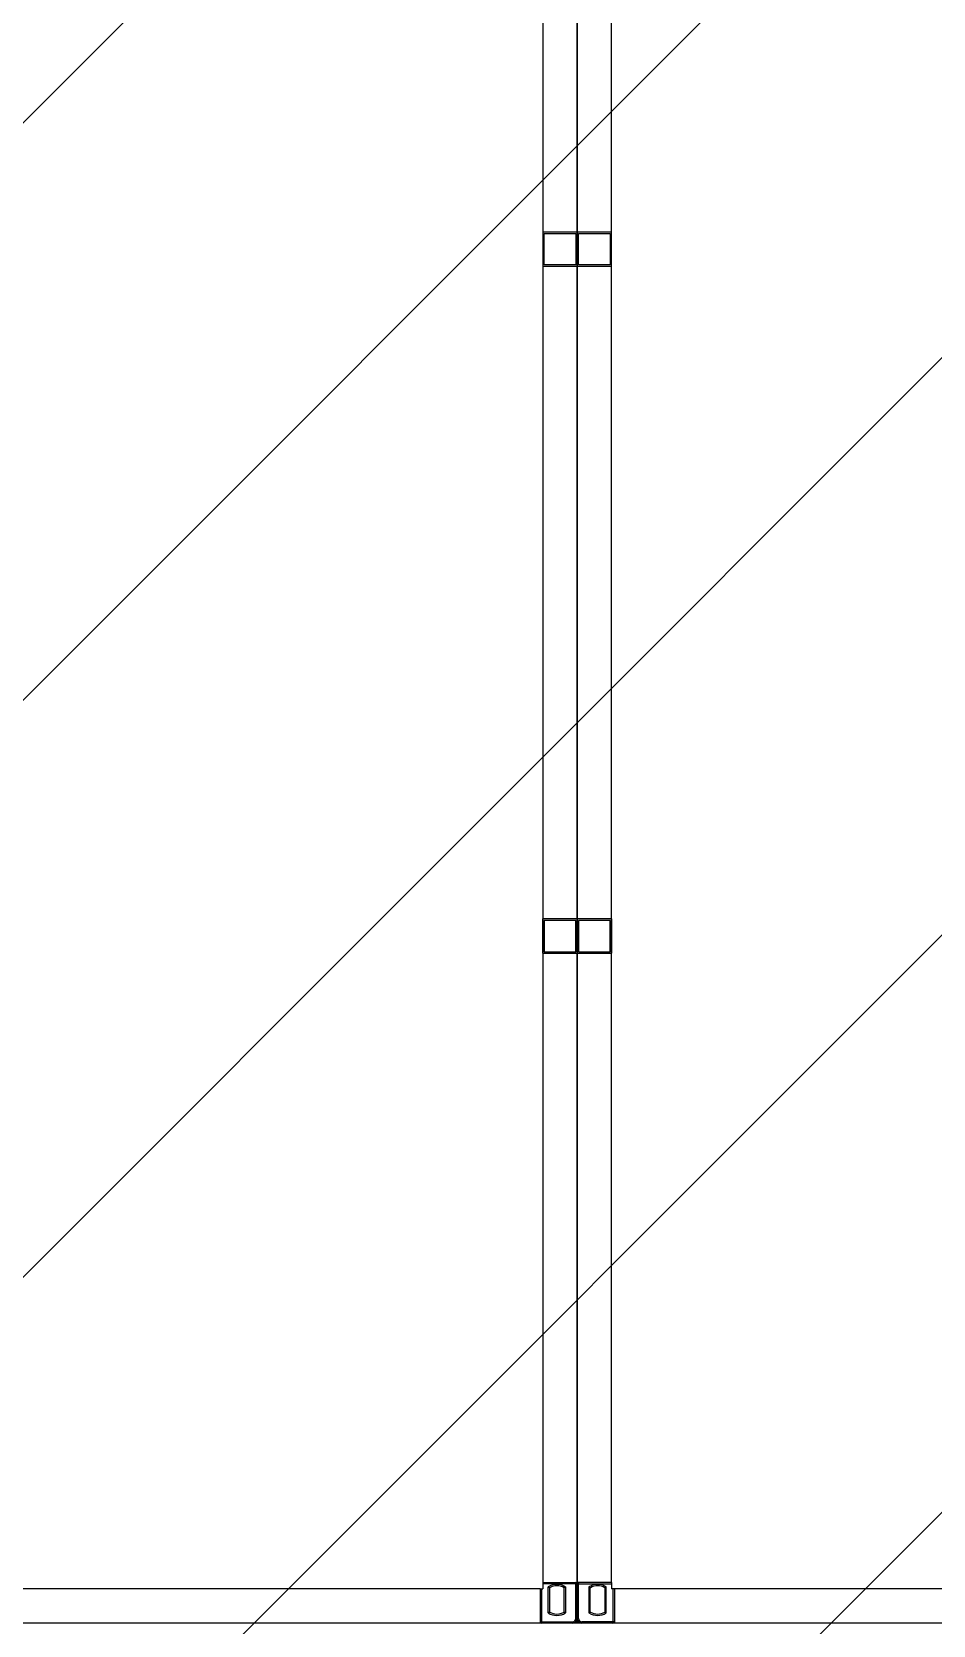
# Model space of a CAD drawing. Header units: millimetres. Extents: x 4133871 to 4440428, y -545651 to -495191.
# Drawn here: x 4278094.8 to 4278331, y -501623.6 to -501206.1 of the extents above; entities that cross this region are included whole.
import ezdxf

# ---------------------------------------------------------------- set-up
doc = ezdxf.new("R2010")
doc.units = ezdxf.units.MM
doc.header["$LTSCALE"] = 60
doc.layers.add('3', color=3, linetype='Continuous')

# ---------------------------------------------------------------- blocks, each defined once
blk = doc.blocks.new('KEY PLAN_NEW')
at = {"color": 253}
for p, q in [((-926.86, -1495.5), (-926.86, -1788.38)), ((-920.86, -1788.38), (-920.86, -1495.5)), ((-926.86, -1670.44), (-926.86, -1673.44)), ((-926.86, -1670.44), (-923.86, -1670.44)), ((-926.74, -1673.32), (-926.74, -1670.56)), ((-926.74, -1670.56), (-923.98, -1670.56)), ((-923.98, -1670.56), (-923.98, -1673.32)), ((-923.98, -1670.56), (-923.98, -1673.32)), ((-923.86, -1673.44), (-923.86, -1670.44)), ((-923.86, -1670.44), (-923.86, -1673.44)), ((-923.86, -1670.44), (-920.86, -1670.44)), ((-923.74, -1673.32), (-923.74, -1670.56)), ((-923.74, -1670.56), (-920.98, -1670.56)), ((-920.98, -1670.56), (-920.98, -1673.32)), ((-920.98, -1670.56), (-920.98, -1673.32)), ((-920.86, -1673.44), (-920.86, -1670.44)), ((-923.86, -1673.44), (-926.86, -1673.44)), ((-923.98, -1673.32), (-926.74, -1673.32)), ((-920.86, -1673.44), (-923.86, -1673.44)), ((-920.98, -1673.32), (-923.74, -1673.32)), ((-926.86, -1733.44), (-926.86, -1730.44)), ((-923.86, -1730.44), (-926.86, -1730.44)), ((-923.98, -1730.56), (-926.74, -1730.56)), ((-926.74, -1730.56), (-926.74, -1733.32)), ((-923.98, -1733.32), (-923.98, -1730.56)), ((-923.98, -1733.32), (-923.98, -1730.56)), ((-923.86, -1730.44), (-923.86, -1733.44)), ((-923.86, -1733.44), (-923.86, -1730.44)), ((-920.86, -1730.44), (-923.86, -1730.44)), ((-920.98, -1730.56), (-923.74, -1730.56)), ((-923.74, -1730.56), (-923.74, -1733.32)), ((-920.98, -1733.32), (-920.98, -1730.56)), ((-920.98, -1733.32), (-920.98, -1730.56)), ((-920.86, -1730.44), (-920.86, -1733.44)), ((-926.86, -1733.44), (-923.86, -1733.44)), ((-926.74, -1733.32), (-923.98, -1733.32)), ((-923.86, -1733.44), (-920.86, -1733.44)), ((-923.74, -1733.32), (-920.98, -1733.32)), ((-927.1, -1788.94), (-980.62, -1788.94)), ((-927.1, -1788.94), (-926.86, -1788.94)), ((-926.86, -1788.38), (-926.86, -1788.94)), ((-920.86, -1788.38), (-920.86, -1788.94)), ((-920.62, -1788.94), (-920.86, -1788.94)), ((-867.1, -1788.94), (-920.62, -1788.94))]:
    blk.add_line(p, q, dxfattribs=at)
at = {"color": 253, "linetype": 'Continuous'}
for p, q in [((-927.1, -1788.94), (-927.1, -1791.94)), ((-926.98, -1788.94), (-926.98, -1791.82)), ((-926.86, -1788.38), (-923.86, -1788.38)), ((-923.98, -1788.5), (-926.86, -1788.5)), ((-926.4, -1791.04), (-926.4, -1788.78)), ((-926.28, -1788.85), (-926.28, -1790.98)), ((-925.01, -1790.98), (-925.01, -1788.85)), ((-924.89, -1788.78), (-924.89, -1791.04)), ((-923.98, -1788.38), (-923.98, -1788.5)), ((-923.98, -1788.5), (-923.86, -1788.5)), ((-923.98, -1791.53), (-923.98, -1788.5)), ((-920.86, -1788.38), (-923.86, -1788.38)), ((-923.74, -1788.5), (-923.86, -1788.5)), ((-923.74, -1788.38), (-923.74, -1788.5)), ((-923.74, -1788.5), (-920.86, -1788.5)), ((-923.74, -1791.53), (-923.74, -1788.5)), ((-922.84, -1788.78), (-922.84, -1791.04)), ((-922.72, -1790.98), (-922.72, -1788.85)), ((-921.45, -1788.85), (-921.45, -1790.98)), ((-921.33, -1791.04), (-921.33, -1788.78)), ((-920.74, -1788.94), (-920.74, -1791.82)), ((-920.62, -1788.94), (-920.62, -1791.94)), ((-927.1, -1791.82), (-926.98, -1791.82)), ((-926.98, -1791.94), (-926.98, -1791.82)), ((-926.98, -1791.82), (-924.27, -1791.82)), ((-924.27, -1791.82), (-924.27, -1791.94)), ((-923.98, -1791.53), (-923.86, -1791.53)), ((-923.98, -1791.82), (-923.98, -1791.82)), ((-923.98, -1791.82), (-923.98, -1791.82)), ((-923.74, -1791.53), (-923.86, -1791.53)), ((-923.74, -1791.82), (-923.74, -1791.82)), ((-923.74, -1791.82), (-923.74, -1791.82)), ((-923.45, -1791.82), (-923.45, -1791.94)), ((-920.74, -1791.82), (-923.45, -1791.82)), ((-920.74, -1791.94), (-920.74, -1791.82)), ((-920.62, -1791.82), (-920.74, -1791.82))]:
    blk.add_line(p, q, dxfattribs=at)
at = {"color": 253}
for points in [[(-983.86, -1491.94), (-923.86, -1491.94), (-923.86, -1791.94), (-983.86, -1791.94)], [(-923.86, -1491.94), (-863.86, -1491.94), (-863.86, -1791.94), (-923.86, -1791.94)]]:
    blk.add_lwpolyline(points, close=True, dxfattribs=at)
at = {"color": 253, "linetype": 'Continuous'}
for centre, radius, start, end in [((-925.64, -1789.91), 1.36, 56.2792, 123.7208), ((-925.64, -1789.91), 1.24, 59.1964, 120.8036), ((-923.98, -1788.5), 0.12, 0, 90), ((-923.74, -1788.5), 0.12, 90, 180), ((-922.08, -1789.91), 1.36, 56.2792, 123.7208), ((-922.08, -1789.91), 1.24, 59.1964, 120.8036), ((-926.98, -1791.82), 0.12, 180, 270), ((-925.64, -1789.91), 1.36, 236.2792, 303.7208), ((-925.64, -1789.91), 1.24, 239.1964, 300.8036), ((-924.27, -1791.53), 0.41, 270, 0), ((-924.27, -1791.53), 0.29, 270, 0), ((-923.45, -1791.53), 0.41, 180, 270), ((-923.45, -1791.53), 0.29, 180, 270), ((-922.08, -1789.91), 1.36, 236.2792, 303.7208), ((-922.08, -1789.91), 1.24, 239.1964, 300.8036), ((-920.74, -1791.82), 0.12, 270, 0)]:
    blk.add_arc(centre, radius, start, end, dxfattribs=at)
for points, knots in [([(-926.28, -1788.85), (-926.28, -1788.85, 46), (-926.28, -1788.85, 46), (-926.28, -1788.85, 46), (-926.28, -1788.85, 46), (-926.28, -1788.85, 46), (-926.28, -1788.85, 46), (-926.28, -1788.85, 46), (-926.28, -1788.85, 46), (-926.28, -1788.85, 46), (-926.28, -1788.84, 46), (-926.29, -1788.84, 46), (-926.29, -1788.84, 46), (-926.29, -1788.84, 46), (-926.29, -1788.84, 46), (-926.29, -1788.84, 46), (-926.3, -1788.84, 46), (-926.3, -1788.84, 46), (-926.3, -1788.84, 46), (-926.3, -1788.84, 46), (-926.3, -1788.83, 46), (-926.3, -1788.83, 46), (-926.31, -1788.83, 46), (-926.31, -1788.83, 46), (-926.32, -1788.83, 46), (-926.32, -1788.83, 46), (-926.32, -1788.82, 46), (-926.32, -1788.82, 46), (-926.32, -1788.82, 46), (-926.32, -1788.82, 46), (-926.33, -1788.82, 46), (-926.33, -1788.82, 46), (-926.34, -1788.82, 46), (-926.34, -1788.81, 46), (-926.35, -1788.81, 46), (-926.35, -1788.81, 46), (-926.35, -1788.81, 46), (-926.35, -1788.81, 46), (-926.36, -1788.8, 46), (-926.36, -1788.8, 46), (-926.36, -1788.8, 46), (-926.36, -1788.8, 46), (-926.37, -1788.8, 46), (-926.37, -1788.8, 46), (-926.38, -1788.79, 46), (-926.38, -1788.79, 46), (-926.39, -1788.79, 46), (-926.39, -1788.79, 46), (-926.39, -1788.78, 46), (-926.39, -1788.78, 46), (-926.39, -1788.78, 46), (-926.4, -1788.78, 46), (-926.4, -1788.78, 46), (-926.4, -1788.78, 46)], [0, 0, 0, 0, 0.06206, 0.12459, 0.12459, 0.155854, 0.155854, 0.171487, 0.171487, 0.187119, 0.187119, 0.249648, 0.249648, 0.312178, 0.312178, 0.343442, 0.343442, 0.359075, 0.359075, 0.374707, 0.374707, 0.437236, 0.437236, 0.499766, 0.499766, 0.53103, 0.53103, 0.546663, 0.546663, 0.562295, 0.562295, 0.624824, 0.624824, 0.687353, 0.687353, 0.749883, 0.749883, 0.765515, 0.765515, 0.781147, 0.781147, 0.812412, 0.812412, 0.874941, 0.874941, 0.937471, 0.937471, 0.968735, 0.968735, 0.984368, 0.992184, 0.992184, 1, 1, 1, 1]), ([(-924.89, -1788.78), (-924.89, -1788.78, 46), (-924.89, -1788.78, 46), (-924.89, -1788.78, 46), (-924.89, -1788.78, 46), (-924.89, -1788.78, 46), (-924.89, -1788.79, 46), (-924.9, -1788.79, 46), (-924.9, -1788.79, 46), (-924.91, -1788.79, 46), (-924.91, -1788.8, 46), (-924.92, -1788.8, 46), (-924.92, -1788.8, 46), (-924.92, -1788.8, 46), (-924.93, -1788.8, 46), (-924.93, -1788.8, 46), (-924.93, -1788.81, 46), (-924.93, -1788.81, 46), (-924.93, -1788.81, 46), (-924.94, -1788.81, 46), (-924.94, -1788.81, 46), (-924.95, -1788.82, 46), (-924.95, -1788.82, 46), (-924.96, -1788.82, 46), (-924.96, -1788.82, 46), (-924.96, -1788.82, 46), (-924.96, -1788.82, 46), (-924.96, -1788.82, 46), (-924.97, -1788.83, 46), (-924.97, -1788.83, 46), (-924.97, -1788.83, 46), (-924.97, -1788.83, 46), (-924.98, -1788.83, 46), (-924.98, -1788.83, 46), (-924.99, -1788.84, 46), (-924.99, -1788.84, 46), (-924.99, -1788.84, 46), (-924.99, -1788.84, 46), (-924.99, -1788.84, 46), (-924.99, -1788.84, 46), (-924.99, -1788.84, 46), (-924.99, -1788.84, 46), (-925, -1788.84, 46), (-925, -1788.84, 46), (-925, -1788.85, 46), (-925, -1788.85, 46), (-925, -1788.85, 46), (-925, -1788.85, 46), (-925, -1788.85, 46), (-925, -1788.85, 46), (-925.01, -1788.85, 46), (-925.01, -1788.85, 46), (-925.01, -1788.85, 46), (-925.01, -1788.85, 46)], [0, 0, 0, 0, 0.00782, 0.00782, 0.015639, 0.031279, 0.031279, 0.062557, 0.062557, 0.125114, 0.125114, 0.187671, 0.187671, 0.21895, 0.21895, 0.234589, 0.234589, 0.250228, 0.250228, 0.312785, 0.312785, 0.375342, 0.375342, 0.437899, 0.437899, 0.453538, 0.453538, 0.469178, 0.469178, 0.500456, 0.500456, 0.563013, 0.563013, 0.62557, 0.62557, 0.641209, 0.641209, 0.656849, 0.656849, 0.688127, 0.688127, 0.750684, 0.750684, 0.813241, 0.813241, 0.828881, 0.828881, 0.84452, 0.84452, 0.875798, 0.875798, 0.938355, 1, 1, 1, 1]), ([(-922.84, -1788.78), (-922.84, -1788.78, 46), (-922.84, -1788.78, 46), (-922.83, -1788.78, 46), (-922.83, -1788.78, 46), (-922.83, -1788.78, 46), (-922.83, -1788.79, 46), (-922.83, -1788.79, 46), (-922.82, -1788.79, 46), (-922.82, -1788.79, 46), (-922.81, -1788.8, 46), (-922.81, -1788.8, 46), (-922.8, -1788.8, 46), (-922.8, -1788.8, 46), (-922.8, -1788.8, 46), (-922.8, -1788.8, 46), (-922.79, -1788.81, 46), (-922.79, -1788.81, 46), (-922.79, -1788.81, 46), (-922.79, -1788.81, 46), (-922.78, -1788.81, 46), (-922.78, -1788.82, 46), (-922.77, -1788.82, 46), (-922.77, -1788.82, 46), (-922.76, -1788.82, 46), (-922.76, -1788.82, 46), (-922.76, -1788.82, 46), (-922.76, -1788.82, 46), (-922.76, -1788.83, 46), (-922.76, -1788.83, 46), (-922.75, -1788.83, 46), (-922.75, -1788.83, 46), (-922.74, -1788.83, 46), (-922.74, -1788.83, 46), (-922.74, -1788.84, 46), (-922.74, -1788.84, 46), (-922.74, -1788.84, 46), (-922.74, -1788.84, 46), (-922.73, -1788.84, 46), (-922.73, -1788.84, 46), (-922.73, -1788.84, 46), (-922.73, -1788.84, 46), (-922.73, -1788.84, 46), (-922.72, -1788.84, 46), (-922.72, -1788.85, 46), (-922.72, -1788.85, 46), (-922.72, -1788.85, 46), (-922.72, -1788.85, 46), (-922.72, -1788.85, 46), (-922.72, -1788.85, 46), (-922.72, -1788.85, 46), (-922.72, -1788.85, 46), (-922.72, -1788.85, 46), (-922.72, -1788.85, 46)], [0, 0, 0, 0, 0.00782, 0.00782, 0.015639, 0.031279, 0.031279, 0.062557, 0.062557, 0.125114, 0.125114, 0.187671, 0.187671, 0.21895, 0.21895, 0.234589, 0.234589, 0.250228, 0.250228, 0.312785, 0.312785, 0.375342, 0.375342, 0.437899, 0.437899, 0.453538, 0.453538, 0.469178, 0.469178, 0.500456, 0.500456, 0.563013, 0.563013, 0.62557, 0.62557, 0.641209, 0.641209, 0.656849, 0.656849, 0.688127, 0.688127, 0.750684, 0.750684, 0.813241, 0.813241, 0.828881, 0.828881, 0.84452, 0.84452, 0.875798, 0.875798, 0.938355, 1, 1, 1, 1]), ([(-921.45, -1788.85), (-921.45, -1788.85, 46), (-921.45, -1788.85, 46), (-921.45, -1788.85, 46), (-921.44, -1788.85, 46), (-921.44, -1788.85, 46), (-921.44, -1788.85, 46), (-921.44, -1788.85, 46), (-921.44, -1788.85, 46), (-921.44, -1788.85, 46), (-921.44, -1788.84, 46), (-921.44, -1788.84, 46), (-921.43, -1788.84, 46), (-921.43, -1788.84, 46), (-921.43, -1788.84, 46), (-921.43, -1788.84, 46), (-921.43, -1788.84, 46), (-921.43, -1788.84, 46), (-921.43, -1788.84, 46), (-921.43, -1788.84, 46), (-921.42, -1788.83, 46), (-921.42, -1788.83, 46), (-921.41, -1788.83, 46), (-921.41, -1788.83, 46), (-921.41, -1788.83, 46), (-921.41, -1788.83, 46), (-921.4, -1788.82, 46), (-921.4, -1788.82, 46), (-921.4, -1788.82, 46), (-921.4, -1788.82, 46), (-921.4, -1788.82, 46), (-921.39, -1788.82, 46), (-921.39, -1788.82, 46), (-921.38, -1788.81, 46), (-921.38, -1788.81, 46), (-921.37, -1788.81, 46), (-921.37, -1788.81, 46), (-921.37, -1788.81, 46), (-921.37, -1788.8, 46), (-921.37, -1788.8, 46), (-921.36, -1788.8, 46), (-921.36, -1788.8, 46), (-921.36, -1788.8, 46), (-921.35, -1788.8, 46), (-921.35, -1788.79, 46), (-921.34, -1788.79, 46), (-921.34, -1788.79, 46), (-921.33, -1788.79, 46), (-921.33, -1788.78, 46), (-921.33, -1788.78, 46), (-921.33, -1788.78, 46), (-921.33, -1788.78, 46), (-921.33, -1788.78, 46), (-921.33, -1788.78, 46)], [0, 0, 0, 0, 0.06206, 0.12459, 0.12459, 0.155854, 0.155854, 0.171487, 0.171487, 0.187119, 0.187119, 0.249648, 0.249648, 0.312178, 0.312178, 0.343442, 0.343442, 0.359075, 0.359075, 0.374707, 0.374707, 0.437236, 0.437236, 0.499766, 0.499766, 0.53103, 0.53103, 0.546663, 0.546663, 0.562295, 0.562295, 0.624824, 0.624824, 0.687353, 0.687353, 0.749883, 0.749883, 0.765515, 0.765515, 0.781147, 0.781147, 0.812412, 0.812412, 0.874941, 0.874941, 0.937471, 0.937471, 0.968735, 0.968735, 0.984368, 0.992184, 0.992184, 1, 1, 1, 1]), ([(-926.28, -1790.98), (-926.28, -1790.98, 46), (-926.28, -1790.98, 46), (-926.28, -1790.98, 46), (-926.28, -1790.98, 46), (-926.28, -1790.98, 46), (-926.28, -1790.98, 46), (-926.28, -1790.98, 46), (-926.28, -1790.98, 46), (-926.28, -1790.98, 46), (-926.28, -1790.98, 46), (-926.29, -1790.98, 46), (-926.29, -1790.99, 46), (-926.29, -1790.99, 46), (-926.29, -1790.99, 46), (-926.29, -1790.99, 46), (-926.3, -1790.99, 46), (-926.3, -1790.99, 46), (-926.3, -1790.99, 46), (-926.3, -1790.99, 46), (-926.3, -1790.99, 46), (-926.3, -1790.99, 46), (-926.31, -1791, 46), (-926.31, -1791, 46), (-926.32, -1791, 46), (-926.32, -1791, 46), (-926.32, -1791, 46), (-926.32, -1791, 46), (-926.32, -1791, 46), (-926.32, -1791, 46), (-926.33, -1791.01, 46), (-926.33, -1791.01, 46), (-926.34, -1791.01, 46), (-926.34, -1791.01, 46), (-926.35, -1791.02, 46), (-926.35, -1791.02, 46), (-926.35, -1791.02, 46), (-926.35, -1791.02, 46), (-926.36, -1791.02, 46), (-926.36, -1791.02, 46), (-926.36, -1791.03, 46), (-926.36, -1791.03, 46), (-926.37, -1791.03, 46), (-926.37, -1791.03, 46), (-926.38, -1791.03, 46), (-926.38, -1791.04, 46), (-926.39, -1791.04, 46), (-926.39, -1791.04, 46), (-926.39, -1791.04, 46), (-926.39, -1791.04, 46), (-926.39, -1791.04, 46), (-926.4, -1791.04, 46), (-926.4, -1791.04, 46), (-926.4, -1791.04, 46)], [0, 0, 0, 0, 0.06206, 0.12459, 0.12459, 0.155854, 0.155854, 0.171487, 0.171487, 0.187119, 0.187119, 0.249648, 0.249648, 0.312178, 0.312178, 0.343442, 0.343442, 0.359075, 0.359075, 0.374707, 0.374707, 0.437236, 0.437236, 0.499766, 0.499766, 0.53103, 0.53103, 0.546663, 0.546663, 0.562295, 0.562295, 0.624824, 0.624824, 0.687353, 0.687353, 0.749883, 0.749883, 0.765515, 0.765515, 0.781147, 0.781147, 0.812412, 0.812412, 0.874941, 0.874941, 0.937471, 0.937471, 0.968735, 0.968735, 0.984368, 0.992184, 0.992184, 1, 1, 1, 1]), ([(-924.89, -1791.04), (-924.89, -1791.04, 46), (-924.89, -1791.04, 46), (-924.89, -1791.04, 46), (-924.89, -1791.04, 46), (-924.89, -1791.04, 46), (-924.89, -1791.04, 46), (-924.9, -1791.04, 46), (-924.9, -1791.04, 46), (-924.91, -1791.03, 46), (-924.91, -1791.03, 46), (-924.92, -1791.03, 46), (-924.92, -1791.03, 46), (-924.92, -1791.03, 46), (-924.93, -1791.02, 46), (-924.93, -1791.02, 46), (-924.93, -1791.02, 46), (-924.93, -1791.02, 46), (-924.93, -1791.02, 46), (-924.94, -1791.02, 46), (-924.94, -1791.01, 46), (-924.95, -1791.01, 46), (-924.95, -1791.01, 46), (-924.96, -1791.01, 46), (-924.96, -1791, 46), (-924.96, -1791, 46), (-924.96, -1791, 46), (-924.96, -1791, 46), (-924.97, -1791, 46), (-924.97, -1791, 46), (-924.97, -1791, 46), (-924.97, -1791, 46), (-924.98, -1790.99, 46), (-924.98, -1790.99, 46), (-924.99, -1790.99, 46), (-924.99, -1790.99, 46), (-924.99, -1790.99, 46), (-924.99, -1790.99, 46), (-924.99, -1790.99, 46), (-924.99, -1790.99, 46), (-924.99, -1790.99, 46), (-924.99, -1790.99, 46), (-925, -1790.98, 46), (-925, -1790.98, 46), (-925, -1790.98, 46), (-925, -1790.98, 46), (-925, -1790.98, 46), (-925, -1790.98, 46), (-925, -1790.98, 46), (-925, -1790.98, 46), (-925.01, -1790.98, 46), (-925.01, -1790.98, 46), (-925.01, -1790.98, 46), (-925.01, -1790.98, 46)], [0, 0, 0, 0, 0.00782, 0.00782, 0.015639, 0.031279, 0.031279, 0.062557, 0.062557, 0.125114, 0.125114, 0.187671, 0.187671, 0.21895, 0.21895, 0.234589, 0.234589, 0.250228, 0.250228, 0.312785, 0.312785, 0.375342, 0.375342, 0.437899, 0.437899, 0.453538, 0.453538, 0.469178, 0.469178, 0.500456, 0.500456, 0.563013, 0.563013, 0.62557, 0.62557, 0.641209, 0.641209, 0.656849, 0.656849, 0.688127, 0.688127, 0.750684, 0.750684, 0.813241, 0.813241, 0.828881, 0.828881, 0.84452, 0.84452, 0.875798, 0.875798, 0.938355, 1, 1, 1, 1]), ([(-922.84, -1791.04), (-922.84, -1791.04, 46), (-922.84, -1791.04, 46), (-922.83, -1791.04, 46), (-922.83, -1791.04, 46), (-922.83, -1791.04, 46), (-922.83, -1791.04, 46), (-922.83, -1791.04, 46), (-922.82, -1791.04, 46), (-922.82, -1791.03, 46), (-922.81, -1791.03, 46), (-922.81, -1791.03, 46), (-922.8, -1791.03, 46), (-922.8, -1791.03, 46), (-922.8, -1791.02, 46), (-922.8, -1791.02, 46), (-922.79, -1791.02, 46), (-922.79, -1791.02, 46), (-922.79, -1791.02, 46), (-922.79, -1791.02, 46), (-922.78, -1791.01, 46), (-922.78, -1791.01, 46), (-922.77, -1791.01, 46), (-922.77, -1791.01, 46), (-922.76, -1791, 46), (-922.76, -1791, 46), (-922.76, -1791, 46), (-922.76, -1791, 46), (-922.76, -1791, 46), (-922.76, -1791, 46), (-922.75, -1791, 46), (-922.75, -1791, 46), (-922.74, -1790.99, 46), (-922.74, -1790.99, 46), (-922.74, -1790.99, 46), (-922.74, -1790.99, 46), (-922.74, -1790.99, 46), (-922.74, -1790.99, 46), (-922.73, -1790.99, 46), (-922.73, -1790.99, 46), (-922.73, -1790.99, 46), (-922.73, -1790.99, 46), (-922.73, -1790.98, 46), (-922.72, -1790.98, 46), (-922.72, -1790.98, 46), (-922.72, -1790.98, 46), (-922.72, -1790.98, 46), (-922.72, -1790.98, 46), (-922.72, -1790.98, 46), (-922.72, -1790.98, 46), (-922.72, -1790.98, 46), (-922.72, -1790.98, 46), (-922.72, -1790.98, 46), (-922.72, -1790.98, 46)], [0, 0, 0, 0, 0.00782, 0.00782, 0.015639, 0.031279, 0.031279, 0.062557, 0.062557, 0.125114, 0.125114, 0.187671, 0.187671, 0.21895, 0.21895, 0.234589, 0.234589, 0.250228, 0.250228, 0.312785, 0.312785, 0.375342, 0.375342, 0.437899, 0.437899, 0.453538, 0.453538, 0.469178, 0.469178, 0.500456, 0.500456, 0.563013, 0.563013, 0.62557, 0.62557, 0.641209, 0.641209, 0.656849, 0.656849, 0.688127, 0.688127, 0.750684, 0.750684, 0.813241, 0.813241, 0.828881, 0.828881, 0.84452, 0.84452, 0.875798, 0.875798, 0.938355, 1, 1, 1, 1]), ([(-921.45, -1790.98), (-921.45, -1790.98, 46), (-921.45, -1790.98, 46), (-921.45, -1790.98, 46), (-921.44, -1790.98, 46), (-921.44, -1790.98, 46), (-921.44, -1790.98, 46), (-921.44, -1790.98, 46), (-921.44, -1790.98, 46), (-921.44, -1790.98, 46), (-921.44, -1790.98, 46), (-921.44, -1790.98, 46), (-921.43, -1790.99, 46), (-921.43, -1790.99, 46), (-921.43, -1790.99, 46), (-921.43, -1790.99, 46), (-921.43, -1790.99, 46), (-921.43, -1790.99, 46), (-921.43, -1790.99, 46), (-921.43, -1790.99, 46), (-921.42, -1790.99, 46), (-921.42, -1790.99, 46), (-921.41, -1791, 46), (-921.41, -1791, 46), (-921.41, -1791, 46), (-921.41, -1791, 46), (-921.4, -1791, 46), (-921.4, -1791, 46), (-921.4, -1791, 46), (-921.4, -1791, 46), (-921.4, -1791.01, 46), (-921.39, -1791.01, 46), (-921.39, -1791.01, 46), (-921.38, -1791.01, 46), (-921.38, -1791.02, 46), (-921.37, -1791.02, 46), (-921.37, -1791.02, 46), (-921.37, -1791.02, 46), (-921.37, -1791.02, 46), (-921.37, -1791.02, 46), (-921.36, -1791.03, 46), (-921.36, -1791.03, 46), (-921.36, -1791.03, 46), (-921.35, -1791.03, 46), (-921.35, -1791.03, 46), (-921.34, -1791.04, 46), (-921.34, -1791.04, 46), (-921.33, -1791.04, 46), (-921.33, -1791.04, 46), (-921.33, -1791.04, 46), (-921.33, -1791.04, 46), (-921.33, -1791.04, 46), (-921.33, -1791.04, 46), (-921.33, -1791.04, 46)], [0, 0, 0, 0, 0.06206, 0.12459, 0.12459, 0.155854, 0.155854, 0.171487, 0.171487, 0.187119, 0.187119, 0.249648, 0.249648, 0.312178, 0.312178, 0.343442, 0.343442, 0.359075, 0.359075, 0.374707, 0.374707, 0.437236, 0.437236, 0.499766, 0.499766, 0.53103, 0.53103, 0.546663, 0.546663, 0.562295, 0.562295, 0.624824, 0.624824, 0.687353, 0.687353, 0.749883, 0.749883, 0.765515, 0.765515, 0.781147, 0.781147, 0.812412, 0.812412, 0.874941, 0.874941, 0.937471, 0.937471, 0.968735, 0.968735, 0.984368, 0.992184, 0.992184, 1, 1, 1, 1])]:
    blk.add_open_spline(points, degree=3, knots=knots, dxfattribs=at)

msp = doc.modelspace()

# ---------------------------------------------------------------- hatches: boundary and pattern name
at = {"layer": '3'}
h = msp.add_hatch(dxfattribs=at)
h.set_pattern_fill('ANSI31', color=256, scale=855.36)
h.set_pattern_definition([(45, (64725.06, -107751.94), (-75.603857, 75.603857), [])])
h.paths.add_polyline_path([(4276337.71, -500083.05), (4276517.71, -500083.05), (4276517.71, -499723.05), (4277057.71, -499723.05), (4277057.71, -499543.05), (4278157.71, -499543.05), (4278157.71, -499665.45), (4278998.07, -499665.45), (4278998.07, -500263.05), (4279057.71, -500263.05), (4279057.71, -501723.05), (4277806.71, -501723.05), (4277806.71, -501727.55), (4277797.71, -501727.55), (4277797.71, -501903.05), (4277237.71, -501903.05), (4277237.71, -501543.05), (4276877.71, -501543.05), (4276877.71, -501183.05), (4276517.71, -501183.05), (4276517.71, -500823.05), (4275977.71, -500823.05), (4275977.71, -500443.05), (4276337.71, -500443.05)])

# ---------------------------------------------------------------- block references
at = {"xscale": 3, "yscale": 3, "zscale": 3}
msp.add_blockref('KEY PLAN_NEW', (4281009.3, -496247.22), dxfattribs=at)

doc.saveas('drawing.dxf')
